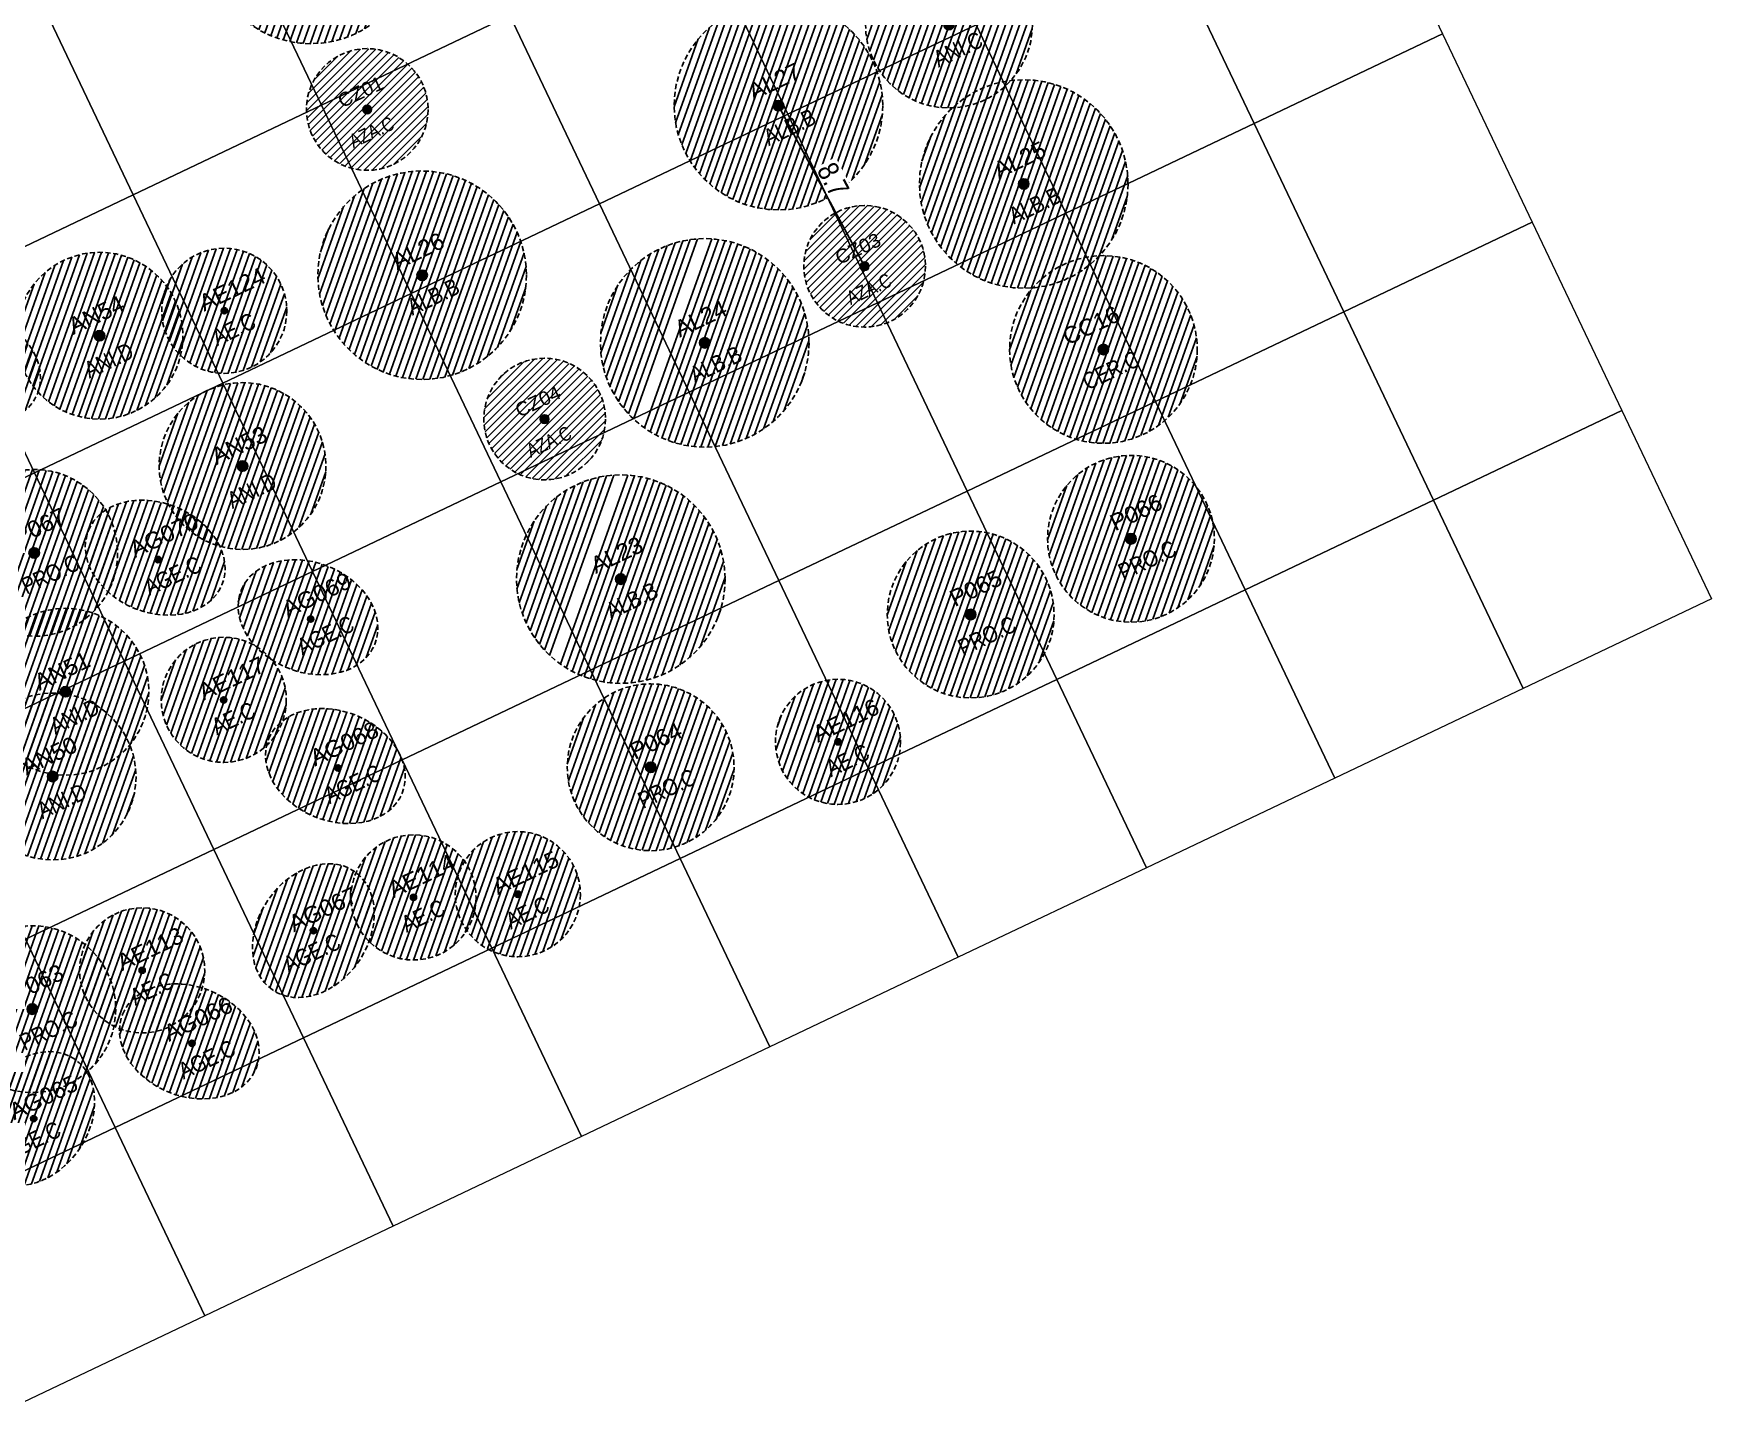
# Model space of a CAD drawing. Header units: metres. Extents: x 679599 to 680038, y 2748524 to 2748844.
# Drawn here: x 679957.7 to 680038.1, y 2748661.1 to 2748726.9 of the extents above; entities that cross this region are included whole.
import ezdxf

# ---------------------------------------------------------------- set-up
doc = ezdxf.new("R2010")
doc.units = ezdxf.units.M
doc.linetypes.add('HIDDEN', pattern=[0.375, 0.25, -0.125])
doc.layers.add('00-GRID_PLANTATION', color=7, linetype='Continuous', lineweight=0, true_color=0xff9c7a)
for name, color, linetype in [('02-L-Setting Out_Dimensions', 250, 'Continuous'), ('COTAUX', 7, 'Continuous'), ('SL_TREE_CANOPY', 251, 'HIDDEN'), ('SL_TREE_ID', 162, 'Continuous'), ('SL_TREE_LEGEND', 7, 'Continuous'), ('SL_TREE_TRUNK', 251, 'Continuous')]:
    doc.layers.add(name, color=color, linetype=linetype)
for name, color, linetype, true_color in [('SL_TREE_ACACIA_ETBAICA', 7, 'Continuous', 0x405700), ('SL_TREE_ACACIA_GERRARDII', 7, 'Continuous', 0x4c4c00), ('SL_TREE_ACACIA_NILOTICA', 7, 'Continuous', 0x264d00), ('SL_TREE_ALBIZIA_LEBBECK', 7, 'Continuous', 0xa3a300), ('SL_TREE_AZADIRACHTA_INDICA', 7, 'Continuous', 0x9ec82d), ('SL_TREE_CERCIDIUM_FLORIDUM', 7, 'Continuous', 0xe0e000), ('SL_TREE_PROSOPIS_CINERARIA', 7, 'Continuous', 0x5f7f00)]:
    doc.layers.add(name, color=color, linetype=linetype, true_color=true_color)
doc.styles.add('E100', font='verdana.ttf', dxfattribs={"height": 0.4})
doc.styles.get("Standard").update_dxf_attribs({"font": 'arial.ttf'})
doc.styles.add('TER-200', font='ARIALN.TTF', dxfattribs={"height": 1})
doc.dimstyles.new('E250', dxfattribs={"dimscale": 0.03, "dimtxt": 0.4, "dimasz": 0.5, "dimexe": 0.1, "dimexo": 1, "dimgap": 4, "dimtad": 1, "dimzin": 0, "dimdsep": 46, "dimtxsty": 'E100', "dimblk1": 'LINCOT200', "dimblk2": 'LINCOT200', "dimsah": 1, "dimcen": 0.1, "dimdle": 0.1, "dimse1": 1, "dimse2": 1, "dimclrt": 256, "dimadec": 0, "dimazin": 0, "dimtfac": 0.01538461538461539, "dimtofl": 0, "dimtmove": 0, "dimatfit": 3, "dimldrblk": 'LINCOT200', "dimfxl": 1, "dimtolj": 1, "dimtzin": 0, "dimarcsym": 0})
pattern_1 = [(45, (0, 0), (-0.2245064030267289, 0.2245064030267289), [])]

# ---------------------------------------------------------------- blocks, each defined once
blk = doc.blocks.new('Albizia_lebbeck')
h = blk.add_hatch()
h.set_pattern_fill('ANSI31', color=256, scale=0.1)
h.set_pattern_definition(pattern_1)
edge = h.paths.add_edge_path()
edge.add_arc((0, 4.656612873077393e-10), 4.999999999981005, -25.44812939262281, 334.5518706073772)
at = {"layer": 'SL_TREE_TRUNK'}
h = blk.add_hatch(color=256, dxfattribs=at)
h.dxf.hatch_style = 1
edge = h.paths.add_edge_path()
edge.add_arc((2.328306436538696e-10, 0), 0.2500003876001918, 0, 360)
at = {"layer": 'SL_TREE_CANOPY', "linetype": 'HIDDEN'}
blk.add_circle((2.328306436538696e-10, 0), 5, dxfattribs=at)
at = {"layer": 'SL_TREE_TRUNK'}
blk.add_circle((2.328306436538696e-10, 0), 0.2500003876001918, dxfattribs=at)
at = {"layer": 'SL_TREE_ID'}
blk.add_attdef('ID', (-0.9810078069718458, 0.7368421231547302), '', height=0.8, rotation=0.000420918299423, dxfattribs=at)
at = {"layer": 'SL_TREE_LEGEND', "insert": (-1.25964832330942, -0.7561016048520699), "char_height": 0.8, "attachment_point": 1, "rotation": 0.012362144525415425, "style": 'TER-200'}
blk.add_mtext_dynamic_manual_height_columns('ALB.B', width=38.77958347063934, gutter_width=12.50001938000959, heights=[0], dxfattribs=at)
blk = doc.blocks.new('Prosopis_cineraria')
h = blk.add_hatch()
h.set_pattern_fill('ANSI31', color=256, scale=0.1)
h.set_pattern_definition(pattern_1)
edge = h.paths.add_edge_path()
edge.add_arc((-1.862645149230957e-09, -1.396983861923218e-09), 4.000000002159871, 0, 360)
at = {"layer": 'SL_TREE_TRUNK'}
h = blk.add_hatch(color=256, dxfattribs=at)
h.dxf.hatch_style = 1
edge = h.paths.add_edge_path()
edge.add_arc((0, 0), 0.25, 0, 360)
at = {"layer": 'SL_TREE_CANOPY', "linetype": 'HIDDEN'}
blk.add_circle((0, 0), 4, dxfattribs=at)
at = {"layer": 'SL_TREE_TRUNK'}
blk.add_circle((0, 0), 0.25, dxfattribs=at)
at = {"layer": 'SL_TREE_ID'}
blk.add_attdef('ID', (-0.5349555176233096, 0.6443084545875202), '', height=0.8, rotation=0.000420918299423, dxfattribs=at)
at = {"layer": 'SL_TREE_LEGEND', "insert": (-1.190907274773998, -0.8530613649636507), "char_height": 0.8, "attachment_point": 1, "style": 'TER-200'}
blk.add_mtext_dynamic_manual_height_columns('PRO.C', width=38.77952334683659, gutter_width=12.5, heights=[0], dxfattribs=at)
blk = doc.blocks.new('Acacia_gerrardii')
h = blk.add_hatch()
h.set_pattern_fill('ANSI31', color=256, scale=0.1, style=0)
h.set_pattern_definition(pattern_1)
edge = h.paths.add_edge_path()
edge.add_ellipse((-0.07890667230822146, 0.1374323763884604), major_axis=(-2.334159139066159, 2.54631103014604), ratio=0.7600819417513992, start_angle=0, end_angle=360)
at = {"layer": 'SL_TREE_TRUNK'}
h = blk.add_hatch(color=256, dxfattribs=at)
h.dxf.hatch_style = 1
edge = h.paths.add_edge_path()
edge.add_arc((2.328306436538696e-10, 4.656612873077393e-10), 0.1500002322718501, -7.354891001008641, 352.6451089989913)
at = {"layer": 'SL_TREE_CANOPY'}
blk.add_ellipse((-0.07890667230822146, 0.1374323763884604), major_axis=(-2.334159139066159, 2.54631103014604), ratio=0.7600819417513992, dxfattribs=at)
at = {"layer": 'SL_TREE_TRUNK'}
for radius in [0.1500002322718501, 0.150000232560115]:
    blk.add_circle((2.328306436538696e-10, 4.656612873077393e-10), radius, dxfattribs=at)
at = {"layer": 'SL_TREE_ID'}
blk.add_attdef('ID', (-0.9728607100642677, 0.5309647998048064), '', height=0.8, rotation=0.000420918299423, dxfattribs=at)
at = {"layer": 'SL_TREE_LEGEND', "insert": (-1.118427887933137, -0.6025218042600855), "char_height": 0.8, "attachment_point": 1, "style": 'TER-200'}
blk.add_mtext_dynamic_manual_height_columns('AGE.C', width=38.77952334683659, gutter_width=12.5, heights=[0], dxfattribs=at)
blk = doc.blocks.new('Acacia_nilotica')
h = blk.add_hatch()
h.set_pattern_fill('ANSI31', color=256, scale=0.1)
h.set_pattern_definition(pattern_1)
edge = h.paths.add_edge_path()
edge.add_arc((-6.661338147750939e-16, -8.881784197001252e-16), 3.999999999999999, 0, 360)
at = {"layer": 'SL_TREE_TRUNK'}
h = blk.add_hatch(color=256, dxfattribs=at)
h.dxf.hatch_style = 1
edge = h.paths.add_edge_path()
edge.add_arc((0, 0), 0.2500003876001918, 0, 360)
at = {"layer": 'SL_TREE_CANOPY', "linetype": 'HIDDEN'}
blk.add_circle((0, 0), 4, dxfattribs=at)
at = {"layer": 'SL_TREE_TRUNK'}
blk.add_circle((0, 0), 0.2500003876001918, dxfattribs=at)
at = {"layer": 'SL_TREE_ID'}
blk.add_attdef('ID', (-1.213950848484089, 0.9305009110162956), '', height=0.8, rotation=0.000420918299423, dxfattribs=at)
at = {"layer": 'SL_TREE_LEGEND', "insert": (-1.34179218168218, -0.8530613644979894), "char_height": 0.8, "attachment_point": 1, "style": 'TER-200'}
blk.add_mtext_dynamic_manual_height_columns('ANI.C', width=38.77952334683659, gutter_width=12.5, heights=[0], dxfattribs=at)
blk = doc.blocks.new('cercidium_floridum')
h = blk.add_hatch()
h.set_pattern_fill('ANSI31', color=256, scale=0.1)
h.set_pattern_definition(pattern_1)
edge = h.paths.add_edge_path()
edge.add_arc((0, 9.313225746154785e-10), 4.49999999985001, -25.44812939262281, 334.5518706073772)
at = {"layer": 'SL_TREE_TRUNK'}
h = blk.add_hatch(color=256, dxfattribs=at)
h.dxf.hatch_style = 1
edge = h.paths.add_edge_path()
edge.add_arc((2.328306436538696e-10, 4.656612873077393e-10), 0.2500003876001918, 0, 360)
at = {"layer": 'SL_TREE_CANOPY', "linetype": 'HIDDEN'}
blk.add_circle((2.328306436538696e-10, 4.656612873077393e-10), 4.5, dxfattribs=at)
at = {"layer": 'SL_TREE_TRUNK'}
blk.add_circle((2.328306436538696e-10, 4.656612873077393e-10), 0.2500003876001918, dxfattribs=at)
at = {"layer": 'SL_TREE_ID'}
blk.add_attdef('ID', (-1.470375263044438, 0.9027416517720255), '', height=0.8, rotation=0.000420918299423, dxfattribs=at)
at = {"layer": 'SL_TREE_LEGEND', "insert": (-1.530811281546491, -0.6532864510081708), "char_height": 0.8, "attachment_point": 1, "rotation": 0.012362144525415425, "style": 'TER-200'}
blk.add_mtext_dynamic_manual_height_columns('CER.C', width=38.77958347063934, gutter_width=12.50001938000959, heights=[0], dxfattribs=at)
blk = doc.blocks.new('Acacia etbaica')
h = blk.add_hatch()
h.set_pattern_fill('ANSI31', color=256, scale=0.1)
h.set_pattern_definition(pattern_1)
edge = h.paths.add_edge_path()
edge.add_arc((4.440892098500626e-16, -1.110223024625157e-15), 3.000000000000001, 0, 360)
at = {"layer": 'SL_TREE_TRUNK'}
h = blk.add_hatch(color=256, dxfattribs=at)
h.dxf.hatch_style = 1
edge = h.paths.add_edge_path()
edge.add_arc((-4.190951585769653e-09, -3.725290298461914e-09), 0.1500002332421871, 286.4511275051879, 569.1271037239628)
edge.add_arc((-2.328306436538696e-09, 2.328306436538696e-09), 0.1500002378014961, 209.127105287983, 286.4511261276718)
at = {"layer": 'SL_TREE_CANOPY'}
blk.add_circle((0, 0), 3, dxfattribs=at)
at = {"layer": 'SL_TREE_TRUNK'}
for radius in [0.1500002332387778, 0.150000232560115]:
    blk.add_circle((-4.190951585769653e-09, -3.725290298461914e-09), radius, dxfattribs=at)
at = {"layer": 'SL_TREE_ID'}
blk.add_attdef('ID', (-0.8932882340763868, 0.3719346012949387), '', height=0.8, rotation=0.000420918299423, dxfattribs=at)
at = {"layer": 'SL_TREE_LEGEND', "insert": (-1.03268935325265, -0.5916003125882874), "char_height": 0.8, "attachment_point": 1, "rotation": 0.012362144577741912, "style": 'TER-200'}
blk.add_mtext_dynamic_manual_height_columns('AE.C', width=38.77952334683659, gutter_width=12.5, heights=[0], dxfattribs=at)
blk = doc.blocks.new('Acacia_gerrardii_1')
h = blk.add_hatch()
h.set_pattern_fill('ANSI31', color=256, scale=0.1, style=0)
h.set_pattern_definition(pattern_1)
edge = h.paths.add_edge_path()
edge.add_ellipse((2.328306436538696e-10, 4.656612873077393e-10), major_axis=(-2.994620075353438, -1.721699553644494), ratio=0.7600819417513994, start_angle=0, end_angle=360)
at = {"layer": 'SL_TREE_TRUNK'}
h = blk.add_hatch(color=256, dxfattribs=at)
h.dxf.hatch_style = 1
edge = h.paths.add_edge_path()
edge.add_arc((4.656612873077393e-10, 9.313225746154785e-10), 0.1500002322718501, -7.354891001008638, 352.6451089989913)
at = {"layer": 'SL_TREE_CANOPY'}
blk.add_ellipse((2.328306436538696e-10, 4.656612873077393e-10), major_axis=(-2.994620075353436, -1.721699553644493), ratio=0.7600819417513992, dxfattribs=at)
at = {"layer": 'SL_TREE_TRUNK'}
for radius in [0.1500002322718501, 0.150000232560115]:
    blk.add_circle((4.656612873077393e-10, 9.313225746154785e-10), radius, dxfattribs=at)
at = {"layer": 'SL_TREE_ID'}
blk.add_attdef('ID', (-0.8856829385832512, 0.3273389908758872), '', height=0.8, rotation=0.000420918299423, dxfattribs=at)
at = {"layer": 'SL_TREE_LEGEND', "insert": (-1.952773218109769, -0.530258249099262), "char_height": 0.8, "attachment_point": 1, "style": 'TER-200'}
blk.add_mtext_dynamic_manual_height_columns('AGE.C', width=38.77952334683659, gutter_width=12.5, heights=[0], dxfattribs=at)
blk = doc.blocks.new('Acacia Nilotica D')
h = blk.add_hatch()
h.set_pattern_fill('ANSI31', color=256, scale=0.1)
h.set_pattern_definition(pattern_1)
edge = h.paths.add_edge_path()
edge.add_arc((2.328306436538696e-10, 0), 3.999999999999999, -6.5439871631012e-05, 359.9999345601284)
at = {"layer": 'SL_TREE_TRUNK'}
h = blk.add_hatch(color=256, dxfattribs=at)
h.dxf.hatch_style = 1
edge = h.paths.add_edge_path()
edge.add_arc((2.328306436538696e-10, 0), 0.2500003876001918, 0, 360)
at = {"layer": 'SL_TREE_CANOPY', "linetype": 'HIDDEN'}
blk.add_circle((2.328306436538696e-10, 0), 4, dxfattribs=at)
at = {"layer": 'SL_TREE_TRUNK'}
blk.add_circle((2.328306436538696e-10, 0), 0.2500003876001918, dxfattribs=at)
at = {"layer": 'SL_TREE_ID'}
blk.add_attdef('ID', (-1.114701568342348, 0.5722070784384528), '', height=0.8, rotation=0.000420918299423, dxfattribs=at)
at = {"layer": 'SL_TREE_LEGEND', "insert": (-1.328076369118698, -0.8530600350350142), "char_height": 0.8, "attachment_point": 1, "rotation": 359.99993456012834, "style": 'TER-200'}
blk.add_mtext_dynamic_manual_height_columns('ANI.D', width=38.77952334683659, gutter_width=12.5, heights=[0], dxfattribs=at)
blk = doc.blocks.new('LINCOT200')
for p, q in [((0, -9.999961704014428), (0, 10.00003829598555)), ((3.694822225952521e-13, 3.829598557558711e-05), (10.00000000000051, 3.829598557558711e-05))]:
    blk.add_line(p, q)
at = {"const_width": 1.875}
blk.add_lwpolyline([(3.535533801624467, -3.535495714255788), (-3.535533950636761, 3.535572157214077)], dxfattribs=at)
at = {"layer": 'COTAUX'}
blk.add_line((0, 0), (-1.249999999999915, 0), dxfattribs=at)
blk = doc.blocks.new('*D77')
at = {"layer": '02-L-Setting Out_Dimensions', "color": 0, "lineweight": -2, "transparency": 16777216}
blk.add_line((679993.4139042662, 2748723.433671459), (679997.5297085836, 2748715.759167278), dxfattribs=at)
at = {"layer": 'Defpoints', "color": 0, "transparency": 16777216}
for p in [(679993.4068149772, 2748723.446890459), (679997.5367978811, 2748715.745948281), (679997.5367978774, 2748715.745948279)]:
    blk.add_point(p, dxfattribs=at)
at = {"layer": '02-L-Setting Out_Dimensions', "color": 0, "lineweight": -2, "transparency": 16777216, "xscale": 0.015, "yscale": 0.015, "zscale": 0.015}
for p, rotation in [((679993.4068149729, 2748723.446890458), 118.2044721620243), ((679997.5367978769, 2748715.745948279), 298.2044721620243)]:
    blk.add_blockref('LINCOT200', p, dxfattribs=dict(at, rotation=rotation))
at = {"layer": '02-L-Setting Out_Dimensions', "transparency": 16777216, "insert": (679996.0275093168, 2748719.894440491), "char_height": 1, "attachment_point": 5, "rotation": 298.20447216202433, "style": 'TER-200', "bg_fill": 3, "box_fill_scale": 1.1, "bg_fill_color": 256, "bg_fill_true_color": 13158600, "bg_fill_transparency": 0}
blk.add_mtext('\\A1;8.7', dxfattribs=at)
blk = doc.blocks.new('Azadiracta.C')
h = blk.add_hatch()
h.set_pattern_fill('ANSI31', color=256, scale=0.08333333332694233)
h.set_pattern_definition([(45, (0, 0), (-0.1870886691745925, 0.1870886691745925), [])])
edge = h.paths.add_edge_path()
edge.add_arc((0, 0), 2.916666666442982, 0, 360)
at = {"layer": 'SL_TREE_TRUNK'}
h = blk.add_hatch(color=256, dxfattribs=at)
h.dxf.hatch_style = 1
edge = h.paths.add_edge_path()
edge.add_arc((0, 0), 0.2083336563175156, 0, 360)
at = {"layer": 'SL_TREE_CANOPY', "linetype": 'HIDDEN'}
blk.add_circle((0, 0), 2.916666666442981, dxfattribs=at)
at = {"layer": 'SL_TREE_TRUNK'}
blk.add_circle((0, 0), 0.2083336563175156, dxfattribs=at)
at = {"layer": 'SL_TREE_ID'}
blk.add_attdef('ID', (-1.211006061872467, 0.06308520445600152), '', height=0.6666666666155386, rotation=25.00021045177178, dxfattribs=at)
at = {"layer": 'SL_TREE_LEGEND', "insert": (-0.9512533869128674, -1.267815743107349), "char_height": 0.6666666666155386, "attachment_point": 1, "rotation": 25.385496202403836, "style": 'TER-200'}
blk.add_mtext_dynamic_manual_height_columns('AZA.C', width=32.31626945321876, gutter_width=10.41666666586779, heights=[0], dxfattribs=at)

msp = doc.modelspace()

# ---------------------------------------------------------------- linework, layer by layer
at = {"layer": '00-GRID_PLANTATION'}
for points in [[(679967.2053710853, 2748732.496633702), (679976.2351505238, 2748736.793502713), (679980.5320195344, 2748727.763723274), (679971.502240096, 2748723.466854264)], [(680011.9182268594, 2748731.624550868), (680020.9480062976, 2748735.921419879), (680025.2448753085, 2748726.891640441), (680016.2150958698, 2748722.59477143)], [(679958.1755916476, 2748728.199764691), (679967.2053710859, 2748732.496633701), (679971.5022400966, 2748723.466854263), (679962.4724606583, 2748719.169985252)], [(680002.8884474211, 2748727.327681858), (680011.9182268596, 2748731.624550869), (680016.2150958701, 2748722.59477143), (680007.185316432, 2748718.29790242)], [(679949.1458122092, 2748723.90289568), (679958.175591648, 2748728.199764691), (679962.4724606583, 2748719.169985252), (679953.4426812201, 2748714.873116241)], [(679971.502240096, 2748723.466854264), (679980.5320195344, 2748727.763723275), (679984.8288885448, 2748718.733943836), (679975.7991091069, 2748714.437074825)], [(680016.2150958701, 2748722.59477143), (680025.2448753086, 2748726.891640441), (680029.5417443191, 2748717.861861002), (680020.5119648807, 2748713.564991992)], [(679962.472460658, 2748719.169985253), (679971.5022400968, 2748723.466854264), (679975.7991091073, 2748714.437074825), (679966.769329669, 2748710.140205815)], [(680007.185316432, 2748718.29790242), (680016.2150958703, 2748722.59477143), (680020.5119648812, 2748713.564991992), (680011.4821854427, 2748709.268122981)], [(679953.4426812204, 2748714.873116242), (679962.4724606585, 2748719.169985253), (679966.7693296694, 2748710.140205815), (679957.7395502309, 2748705.843336804)], [(679975.7991091071, 2748714.437074825), (679984.8288885453, 2748718.733943836), (679989.1257575562, 2748709.704164398), (679980.0959781175, 2748705.407295387)], [(679998.1555369942, 2748714.001033408), (680007.1853164326, 2748718.297902418), (680011.4821854433, 2748709.26812298), (680002.4524060051, 2748704.971253969)], [(680020.5119648807, 2748713.564991992), (680029.5417443191, 2748717.861861003), (680033.8386133296, 2748708.832081564), (680024.8088338915, 2748704.535212553)], [(679944.4129017818, 2748710.576247231), (679953.4426812204, 2748714.873116242), (679957.7395502309, 2748705.843336804), (679948.7097707925, 2748701.546467793)], [(679966.7693296692, 2748710.140205814), (679975.7991091073, 2748714.437074825), (679980.0959781182, 2748705.407295386), (679971.0661986799, 2748701.110426376)], [(679989.1257575562, 2748709.704164397), (679998.1555369941, 2748714.001033408), (680002.452406005, 2748704.97125397), (679993.4226265666, 2748700.674384959)], [(680011.4821854427, 2748709.268122981), (680020.5119648809, 2748713.564991992), (680024.8088338919, 2748704.535212554), (680015.7790544536, 2748700.238343543)], [(679957.7395502309, 2748705.843336804), (679966.7693296694, 2748710.140205815), (679971.0661986796, 2748701.110426376), (679962.0364192416, 2748696.813557365)], [(679980.0959781178, 2748705.407295387), (679989.1257575564, 2748709.704164398), (679993.4226265668, 2748700.67438496), (679984.3928471284, 2748696.377515949)], [(680002.452406005, 2748704.97125397), (680011.4821854433, 2748709.26812298), (680015.779054454, 2748700.238343542), (680006.7492750157, 2748695.941474531)], [(680024.8088338915, 2748704.535212554), (680033.8386133298, 2748708.832081564), (680038.1354823407, 2748699.802302126), (680029.105702902, 2748695.505433115)], [(679948.7097707927, 2748701.546467794), (679957.7395502309, 2748705.843336804), (679962.0364192418, 2748696.813557365), (679953.0066398034, 2748692.516688355)], [(679971.0661986801, 2748701.110426375), (679980.0959781188, 2748705.407295386), (679984.3928471291, 2748696.377515947), (679975.3630676907, 2748692.080646937)], [(679993.4226265666, 2748700.67438496), (680002.4524060051, 2748704.97125397), (680006.7492750157, 2748695.941474532), (679997.7194955773, 2748691.644605521)], [(680015.7790544531, 2748700.238343543), (680024.8088338918, 2748704.535212555), (680029.1057029024, 2748695.505433116), (680020.075923464, 2748691.208564105)], [(679962.0364192418, 2748696.813557365), (679971.0661986801, 2748701.110426376), (679975.363067691, 2748692.080646937), (679966.3332882526, 2748687.783777926)], [(679984.3928471286, 2748696.377515949), (679993.4226265668, 2748700.67438496), (679997.7194955777, 2748691.644605521), (679988.6897161392, 2748687.34773651)], [(680006.7492750157, 2748695.941474532), (680015.7790544542, 2748700.238343542), (680020.0759234645, 2748691.208564104), (680011.0461440266, 2748686.911695093)], [(679953.0066398039, 2748692.516688354), (679962.0364192424, 2748696.813557365), (679966.3332882527, 2748687.783777927), (679957.3035088145, 2748683.486908916)], [(679975.363067691, 2748692.080646937), (679984.3928471294, 2748696.377515948), (679988.6897161402, 2748687.34773651), (679979.6599367014, 2748683.050867498)], [(679997.7194955775, 2748691.644605521), (680006.7492750157, 2748695.941474532), (680011.0461440266, 2748686.911695093), (680002.016364588, 2748682.614826083)], [(679966.3332882527, 2748687.783777927), (679975.363067691, 2748692.080646937), (679979.6599367016, 2748683.050867499), (679970.6301572634, 2748678.753998488)], [(679988.6897161392, 2748687.347736511), (679997.7194955777, 2748691.644605522), (680002.0163645883, 2748682.614826083), (679992.9865851499, 2748678.317957073)], [(679957.3035088145, 2748683.486908917), (679966.3332882528, 2748687.783777928), (679970.6301572631, 2748678.753998489), (679961.6003778252, 2748674.457129478)], [(679979.6599367016, 2748683.050867499), (679988.68971614, 2748687.34773651), (679992.9865851507, 2748678.317957072), (679983.956805712, 2748674.02108806)], [(679948.2737293764, 2748679.190039904), (679957.3035088149, 2748683.486908915), (679961.6003778254, 2748674.457129477), (679952.570598387, 2748670.160260466)], [(679970.6301572631, 2748678.753998489), (679979.6599367015, 2748683.050867499), (679983.9568057122, 2748674.021088061), (679974.927026274, 2748669.72421905)], [(679961.6003778252, 2748674.457129478), (679970.6301572634, 2748678.75399849), (679974.9270262743, 2748669.724219051), (679965.8972468358, 2748665.42735004)], [(679952.5705983875, 2748670.160260466), (679961.6003778254, 2748674.457129478), (679965.8972468366, 2748665.427350038), (679956.8674673979, 2748661.130481028)]]:
    msp.add_lwpolyline(points, close=True, dxfattribs=at)

# ---------------------------------------------------------------- block references
at = {"layer": 'SL_TREE_ACACIA_ETBAICA', "rotation": 25.44812939262281}
for p, values in [((679966.8361369454, 2748713.612676099), {'ID': 'AE124'}), ((679966.8118472009, 2748694.957252367), {'ID': 'AE117'}), ((679996.2598365499, 2748692.944480601), {'ID': 'AE116'}), ((679980.9087394796, 2748685.64066686), {'ID': 'AE115'}), ((679975.909436744, 2748685.486959751), {'ID': 'AE114'}), ((679962.9003672327, 2748681.990497988), {'ID': 'AE113'})]:
    msp.add_blockref('Acacia etbaica', p, dxfattribs=at).add_auto_attribs(values)
at = {"layer": 'SL_TREE_ACACIA_GERRARDII', "rotation": 25.44812939262281}
for name, p, values in [('Acacia_gerrardii', (679954.8060723862, 2748710.835600022), {'ID': 'AG074'}), ('Acacia_gerrardii', (679963.6558108155, 2748701.685920514), {'ID': 'AG070'}), ('Acacia_gerrardii', (679970.9807197588, 2748698.830896817), {'ID': 'AG069'}), ('Acacia_gerrardii', (679972.2930792675, 2748691.695031003), {'ID': 'AG068'}), ('Acacia_gerrardii_1', (679971.11043808, 2748683.894263618), {'ID': 'AG067'}), ('Acacia_gerrardii', (679965.2891858217, 2748678.493194825), {'ID': 'AG066'}), ('Acacia_gerrardii_1', (679957.7042036519, 2748674.883756436), {'ID': 'AG065'})]:
    msp.add_blockref(name, p, dxfattribs=at).add_auto_attribs(values)
at = {"layer": 'SL_TREE_ACACIA_NILOTICA'}
for name, p, rotation, values in [('Acacia_nilotica', (680001.579435354, 2748727.33596374), 25.44812939262281, {'ID': 'N14'}), ('Acacia Nilotica D', (679960.8566079161, 2748712.416364632), 25.44819483249446, {'ID': 'AN54'}), ('Acacia Nilotica D', (679967.7129146731, 2748706.167933794), 25.44819483249446, {'ID': 'AN53'}), ('Acacia Nilotica D', (679959.2214801924, 2748695.347145578), 25.44819483249446, {'ID': 'AN51'}), ('Acacia Nilotica D', (679958.6062157, 2748691.285433881), 25.44819483249446, {'ID': 'AN50'})]:
    msp.add_blockref(name, p, dxfattribs=dict(at, rotation=rotation)).add_auto_attribs(values)
at = {"layer": 'SL_TREE_ALBIZIA_LEBBECK', "rotation": 25.44812939262281}
for p, values in [((679970.9907652718, 2748731.417270849), {'ID': 'AL28'}), ((679993.4068149779, 2748723.44689046), {'ID': 'AL27'}), ((680005.164698217, 2748719.692145744), {'ID': 'AL25'}), ((679976.3232495161, 2748715.317400172), {'ID': 'AL26'}), ((679989.870453046, 2748712.074762913), {'ID': 'AL24'}), ((679985.8472481074, 2748700.747073652), {'ID': 'AL23'})]:
    msp.add_blockref('Albizia_lebbeck', p, dxfattribs=at).add_auto_attribs(values)
at = {"layer": 'SL_TREE_AZADIRACHTA_INDICA'}
for p, values in [((679973.6915167344, 2748723.263144688), {'ID': 'CZ01'}), ((679982.1947030345, 2748708.423343719), {'ID': 'CZ04'})]:
    msp.add_blockref('Azadiracta.C', p, dxfattribs=at).add_auto_attribs(values)
at = {"layer": 'SL_TREE_CERCIDIUM_FLORIDUM', "rotation": 25.44812939262281}
msp.add_blockref('cercidium_floridum', (680008.9863494065, 2748711.757187904), dxfattribs=at).add_auto_attribs({'ID': 'CC16'})
at = {"layer": 'SL_TREE_PROSOPIS_CINERARIA', "rotation": 25.44812939262281}
for p, values in [((679957.7243138985, 2748702.003294516), {'ID': 'P067'}), ((680010.3067524071, 2748702.681003264), {'ID': 'P066'}), ((680002.6213248494, 2748699.049726446), {'ID': 'P065'}), ((679987.2801863607, 2748691.725115455), {'ID': 'P064'}), ((679957.6339975223, 2748680.131024083), {'ID': 'P063'})]:
    msp.add_blockref('Prosopis_cineraria', p, dxfattribs=at).add_auto_attribs(values)

# ---------------------------------------------------------------- next in the draw order: dimensions: what is measured, and where the dimension line sits
at = {"layer": '02-L-Setting Out_Dimensions'}
dim = msp.add_aligned_dim(p1=(679993.4068149773, 2748723.446890459), p2=(679997.5367978814, 2748715.745948281), distance=-4.58856291969376e-09, dimstyle='E250', override={"dimtxt": 0.8, "dimdec": 1, "dimtxsty": 'TER-200', "dimtfill": 1, "dimtfillclr": 7}, dxfattribs=at)
dim.commit()
dim.dimension.update_dxf_attribs({"geometry": '*D77', "text_midpoint": (679996.0275093169, 2748719.894440491)})

# ---------------------------------------------------------------- next in the draw order: linework, layer by layer
at = {"layer": '00-GRID_PLANTATION'}
for points in [[(679989.5617989724, 2748732.060592285), (679998.5915784106, 2748736.357461296), (680002.8884474215, 2748727.327681858), (679993.8586679832, 2748723.030812847)], [(679980.5320195344, 2748727.763723275), (679989.5617989724, 2748732.060592285), (679993.8586679832, 2748723.030812847), (679984.8288885448, 2748718.733943836)], [(679993.8586679836, 2748723.030812846), (680002.8884474218, 2748727.327681857), (680007.1853164326, 2748718.297902418), (679998.155536994, 2748714.001033408)], [(679984.8288885448, 2748718.733943836), (679993.8586679832, 2748723.030812847), (679998.1555369941, 2748714.001033408), (679989.125757556, 2748709.704164397)]]:
    msp.add_lwpolyline(points, close=True, dxfattribs=at)

# ---------------------------------------------------------------- next in the draw order: block references
at = {"layer": 'SL_TREE_AZADIRACHTA_INDICA'}
msp.add_blockref('Azadiracta.C', (679997.5367978817, 2748715.745948282), dxfattribs=at).add_auto_attribs({'ID': 'CZ03'})

doc.saveas('drawing.dxf')
